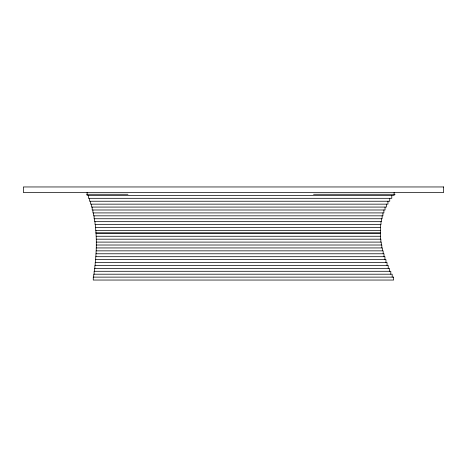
<?xml version="1.0" encoding="UTF-8"?>
<svg xmlns="http://www.w3.org/2000/svg" width="467" height="467" viewBox="0 0 467 467"><rect width="100%" height="100%" fill="white"/><g stroke="black" fill="none" stroke-linecap="round" stroke-linejoin="round"><path stroke-width="0.7" d="M86.599 194.272L127.958 194.272M313.561 194.272L395.111 194.272M95.887 232.811L380.348 232.811M96.307 242.099L381.288 242.099L381.288 245.017M96.295 245.017L381.813 245.017L381.813 247.936M394.125 192.48L394.125 195.399L87.119 195.399L87.119 192.48M392.181 277.124L392.181 274.205L93.709 274.205L93.709 277.124M391.784 195.399L391.784 198.317L88.362 198.317L88.362 195.399M390.797 274.205L390.797 271.286L94.124 271.286L94.124 274.205M389.735 198.317L389.735 201.236L89.483 201.236L89.483 198.317M389.472 271.286L389.472 268.367L94.509 268.367L94.509 271.286M388.223 268.367L388.223 265.449L94.865 265.449L94.865 268.367M387.949 201.236L387.949 204.155L90.487 204.155L90.487 201.236M387.044 265.449L387.044 262.53L95.186 262.53L95.186 265.449M386.39 204.155L386.39 207.074L91.386 207.074L91.386 204.155M385.952 262.53L385.952 259.611L95.466 259.611L95.466 262.53M385.041 207.074L385.041 209.992L92.192 209.992L92.192 207.074M384.936 259.611L384.936 256.692L95.717 256.692L95.717 259.611M384.008 256.692L384.008 253.774L95.928 253.774L95.928 256.692M383.892 209.992L383.892 212.911L92.915 212.911L92.915 209.992M383.179 253.774L383.179 250.855L96.091 250.855L96.091 253.774M382.917 212.911L382.917 215.83L93.552 215.83L93.552 212.911M382.444 250.855L382.444 247.936L96.22 247.936L96.22 250.855M382.117 215.83L382.117 218.749L94.112 218.749L94.112 215.83M381.475 218.749L381.475 221.667L94.608 221.667L94.608 218.749M380.984 221.667L380.984 224.586L95.029 224.586L95.029 221.667M380.874 242.099L380.874 239.18L96.231 239.18L96.231 236.261M380.634 224.586L380.634 227.505L95.391 227.505L95.391 224.586M380.576 239.18L380.576 236.261L96.109 236.261L96.109 233.342M380.424 227.505L380.424 230.424L95.688 230.424L95.688 227.505M380.401 236.261L380.401 233.342L95.928 233.342L95.928 230.424M380.348 230.424L380.348 233.342M96.307 239.18L96.295 247.936M443.65 186.958L23.35 186.958L23.35 192.503L443.65 192.503L443.65 186.958M393.634 277.124L93.266 277.124L93.266 280.042L393.634 280.042L393.634 277.124"/></g></svg>
